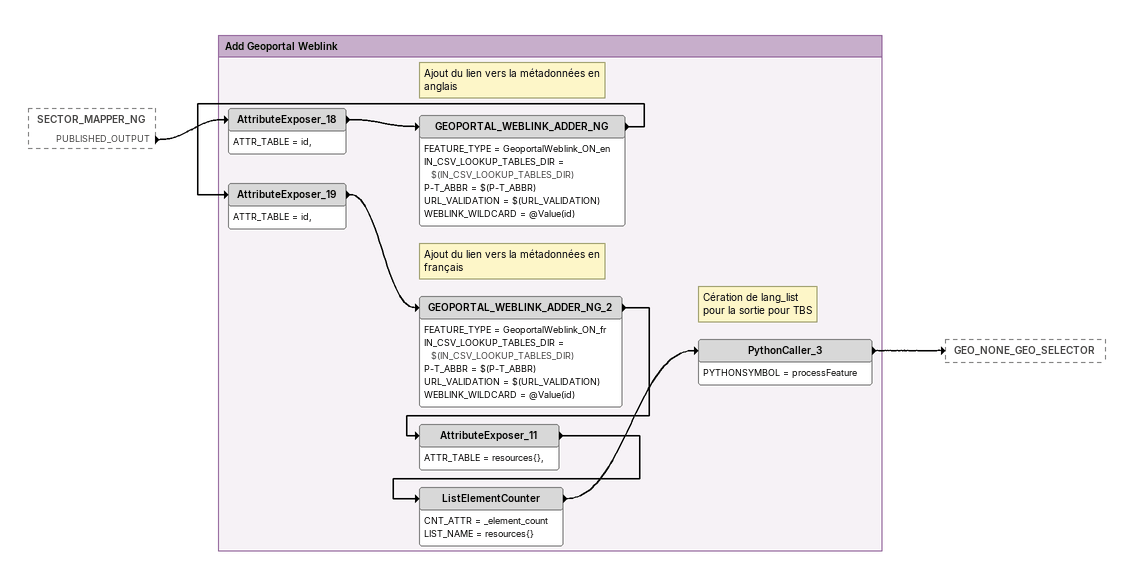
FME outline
SECTOR_MAPPER_NG [outside]
    PUBLISHED_OUTPUT -> AttributeExposer_18

Bookmark: Add Geoportal Weblink
AttributeExposer_18
    ATTR_TABLE = id,
    -> GEOPORTAL_WEBLINK_ADDER_NG
Note: Ajout du lien vers la métadonnées en anglais
GEOPORTAL_WEBLINK_ADDER_NG
    FEATURE_TYPE = GeoportalWeblink_ON_en
    IN_CSV_LOOKUP_TABLES_DIR = $(IN_CSV_LOOKUP_TABLES_DIR)
    P-T_ABBR = $(P-T_ABBR)
    URL_VALIDATION = $(URL_VALIDATION)
    WEBLINK_WILDCARD = @Value(id)
    -> AttributeExposer_19
AttributeExposer_19
    ATTR_TABLE = id,
    -> GEOPORTAL_WEBLINK_ADDER_NG_2
Note: Ajout du lien vers la métadonnées en français
GEOPORTAL_WEBLINK_ADDER_NG_2
    FEATURE_TYPE = GeoportalWeblink_ON_fr
    IN_CSV_LOOKUP_TABLES_DIR = $(IN_CSV_LOOKUP_TABLES_DIR)
    P-T_ABBR = $(P-T_ABBR)
    URL_VALIDATION = $(URL_VALIDATION)
    WEBLINK_WILDCARD = @Value(id)
    -> AttributeExposer_11
AttributeExposer_11
    ATTR_TABLE = resources{},
    -> ListElementCounter
ListElementCounter
    CNT_ATTR = _element_count
    LIST_NAME = resources{}
    -> PythonCaller_3
Note: Cération de lang_list / pour la sortie pour TBS
PythonCaller_3
    PYTHONSYMBOL = processFeature
    -> GEO_NONE_GEO_SELECTOR
